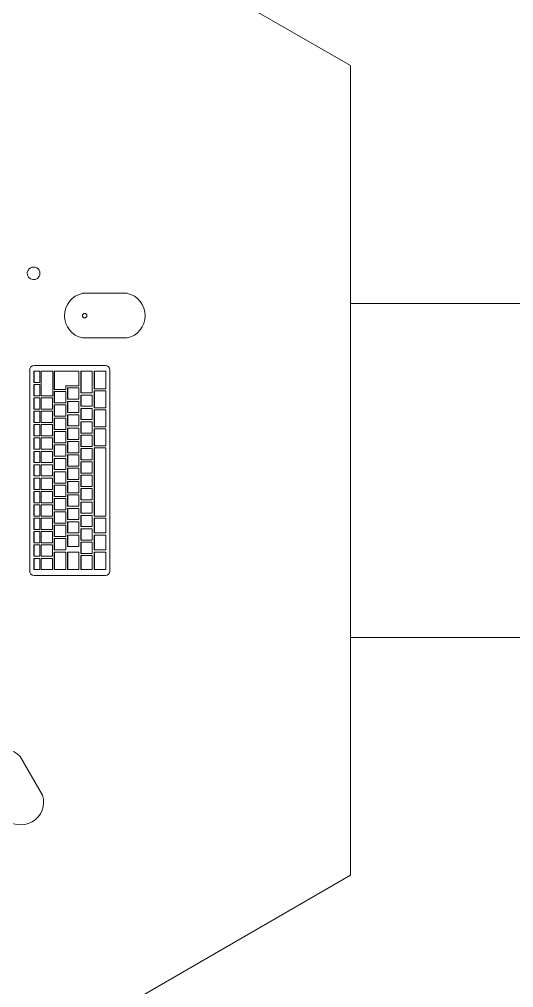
# Model space of a CAD drawing. Header units: millimetres. Extents: x 79795 to 317870, y -36033 to 97293.
# Drawn here: x 208510 to 209211, y 16897 to 18272 of the extents above; entities that cross this region are included whole.
import ezdxf

# ---------------------------------------------------------------- set-up
doc = ezdxf.new("R2010")
doc.units = ezdxf.units.MM
doc.header["$MEASUREMENT"] = 0
doc.layers.add('A-GENM', color=8, linetype='CONTINUOUS', lineweight=9)
doc.layers.add('I-FURN', color=8, linetype='CONTINUOUS', lineweight=9)

msp = doc.modelspace()

# ---------------------------------------------------------------- linework, layer by layer
at = {"layer": 'A-GENM'}
for p, q in [((208662.6, 17883.2), (208599.1, 17883.2)), ((208599.1, 17819.7), (208662.6, 17819.7)), ((208524.2, 17774.2), (208524.2, 17488.7)), ((208530.2, 17756.7), (208530.2, 17772.7)), ((208530.2, 17772.7), (208530.4, 17772.7)), ((208538.4, 17772.7), (208530.4, 17772.7)), ((208530.4, 17772.7), (208530.4, 17756.7)), ((208631.7, 17780.5), (208530.5, 17780.5)), ((208538.4, 17756.7), (208538.4, 17772.7)), ((208540.4, 17737.7), (208540.4, 17772.7)), ((208540.4, 17772.7), (208540.7, 17772.7)), ((208556.9, 17772.7), (208540.7, 17772.7)), ((208540.7, 17772.7), (208540.7, 17737.7)), ((208556.9, 17737.7), (208556.9, 17772.7)), ((208559.1, 17746.7), (208559.1, 17772.7)), ((208559.1, 17772.7), (208559.3, 17772.7)), ((208594.2, 17772.7), (208559.3, 17772.7)), ((208559.3, 17772.7), (208559.3, 17746.7)), ((208594.2, 17751.7), (208594.2, 17772.7)), ((208596.9, 17741.7), (208596.9, 17772.7)), ((208596.9, 17772.7), (208597.2, 17772.7)), ((208613.1, 17772.7), (208597.2, 17772.7)), ((208597.2, 17772.7), (208597.2, 17741.7)), ((208613.1, 17741.7), (208613.1, 17772.7)), ((208615.8, 17747.7), (208615.8, 17772.7)), ((208615.8, 17772.7), (208616.1, 17772.7)), ((208632.1, 17772.7), (208616.1, 17772.7)), ((208616.1, 17772.7), (208616.1, 17747.7)), ((208632.1, 17747.7), (208632.1, 17772.7)), ((208638, 17488.7), (208638, 17774.2)), ((208530.2, 17756.7), (208530.4, 17756.7)), ((208530.4, 17756.7), (208538.4, 17756.7)), ((208530.2, 17737.7), (208530.2, 17753.7)), ((208530.2, 17753.7), (208530.4, 17753.7)), ((208538.4, 17753.7), (208530.4, 17753.7)), ((208530.4, 17753.7), (208530.4, 17737.7)), ((208538.4, 17737.7), (208538.4, 17753.7)), ((208559.1, 17746.7), (208559.3, 17746.7)), ((208559.1, 17727.7), (208559.1, 17743.7)), ((208559.1, 17743.7), (208559.3, 17743.7)), ((208559.3, 17746.7), (208575.3, 17746.7)), ((208575.3, 17743.7), (208559.3, 17743.7)), ((208559.3, 17743.7), (208559.3, 17727.7)), ((208575.3, 17746.7), (208575.3, 17751.7)), ((208575.3, 17751.7), (208594.2, 17751.7)), ((208575.3, 17727.7), (208575.3, 17743.7)), ((208578, 17732.7), (208578, 17748.7)), ((208578, 17748.7), (208578.3, 17748.7)), ((208594.2, 17748.7), (208578.3, 17748.7)), ((208578.3, 17748.7), (208578.3, 17732.7)), ((208594.2, 17732.7), (208594.2, 17748.7)), ((208615.8, 17747.7), (208616.1, 17747.7)), ((208615.8, 17720.7), (208615.8, 17744.7)), ((208615.8, 17744.7), (208616.1, 17744.7)), ((208616.1, 17747.7), (208632.1, 17747.7)), ((208632.1, 17744.7), (208616.1, 17744.7)), ((208616.1, 17744.7), (208616.1, 17720.7)), ((208632.1, 17720.7), (208632.1, 17744.7)), ((208530.2, 17737.7), (208530.4, 17737.7)), ((208530.2, 17718.7), (208530.2, 17734.7)), ((208530.2, 17734.7), (208530.4, 17734.7)), ((208530.4, 17737.7), (208538.4, 17737.7)), ((208538.4, 17734.7), (208530.4, 17734.7)), ((208530.4, 17734.7), (208530.4, 17718.7)), ((208538.4, 17718.7), (208538.4, 17734.7)), ((208540.4, 17737.7), (208540.7, 17737.7)), ((208540.4, 17718.7), (208540.4, 17734.7)), ((208540.4, 17734.7), (208540.7, 17734.7)), ((208540.7, 17737.7), (208556.9, 17737.7)), ((208556.6, 17734.7), (208540.7, 17734.7)), ((208540.7, 17734.7), (208540.7, 17718.7)), ((208556.6, 17718.7), (208556.6, 17734.7)), ((208578, 17732.7), (208578.3, 17732.7)), ((208578, 17713.7), (208578, 17729.7)), ((208578, 17729.7), (208578.3, 17729.7)), ((208578.3, 17732.7), (208594.2, 17732.7)), ((208594.2, 17729.7), (208578.3, 17729.7)), ((208578.3, 17729.7), (208578.3, 17713.7)), ((208594.2, 17713.7), (208594.2, 17729.7)), ((208596.9, 17741.7), (208597.2, 17741.7)), ((208596.9, 17722.7), (208596.9, 17738.7)), ((208596.9, 17738.7), (208597.2, 17738.7)), ((208597.2, 17741.7), (208613.1, 17741.7)), ((208613.1, 17738.7), (208597.2, 17738.7)), ((208597.2, 17738.7), (208597.2, 17722.7)), ((208613.1, 17722.7), (208613.1, 17738.7)), ((208530.2, 17718.7), (208530.4, 17718.7)), ((208530.2, 17699.7), (208530.2, 17715.7)), ((208530.2, 17715.7), (208530.4, 17715.7)), ((208530.4, 17718.7), (208538.4, 17718.7)), ((208538.4, 17715.7), (208530.4, 17715.7)), ((208530.4, 17715.7), (208530.4, 17699.7)), ((208538.4, 17699.7), (208538.4, 17715.7)), ((208540.4, 17718.7), (208540.7, 17718.7)), ((208540.4, 17699.7), (208540.4, 17715.7)), ((208540.4, 17715.7), (208540.7, 17715.7)), ((208540.7, 17718.7), (208556.6, 17718.7)), ((208556.6, 17715.7), (208540.7, 17715.7)), ((208540.7, 17715.7), (208540.7, 17699.7)), ((208556.6, 17699.7), (208556.6, 17715.7)), ((208559.1, 17727.7), (208559.3, 17727.7)), ((208559.1, 17708.7), (208559.1, 17724.7)), ((208559.1, 17724.7), (208559.3, 17724.7)), ((208559.3, 17727.7), (208575.3, 17727.7)), ((208575.3, 17724.7), (208559.3, 17724.7)), ((208559.3, 17724.7), (208559.3, 17708.7)), ((208575.3, 17708.7), (208575.3, 17724.7)), ((208596.9, 17722.7), (208597.2, 17722.7)), ((208596.9, 17703.7), (208596.9, 17719.7)), ((208596.9, 17719.7), (208597.2, 17719.7)), ((208597.2, 17722.7), (208613.1, 17722.7)), ((208613.1, 17719.7), (208597.2, 17719.7)), ((208597.2, 17719.7), (208597.2, 17703.7)), ((208613.1, 17703.7), (208613.1, 17719.7)), ((208615.8, 17720.7), (208616.1, 17720.7)), ((208615.8, 17693.7), (208615.8, 17717.7)), ((208615.8, 17717.7), (208616.1, 17717.7)), ((208616.1, 17720.7), (208632.1, 17720.7)), ((208632.1, 17717.7), (208616.1, 17717.7)), ((208616.1, 17717.7), (208616.1, 17693.7)), ((208632.1, 17693.7), (208632.1, 17717.7)), ((208559.1, 17708.7), (208559.3, 17708.7)), ((208559.1, 17689.7), (208559.1, 17705.7)), ((208559.1, 17705.7), (208559.3, 17705.7)), ((208559.3, 17708.7), (208575.3, 17708.7)), ((208575.3, 17705.7), (208559.3, 17705.7)), ((208559.3, 17705.7), (208559.3, 17689.7)), ((208575.3, 17689.7), (208575.3, 17705.7)), ((208578, 17713.7), (208578.3, 17713.7)), ((208578, 17694.7), (208578, 17710.7)), ((208578, 17710.7), (208578.3, 17710.7)), ((208578.3, 17713.7), (208594.2, 17713.7)), ((208594.2, 17710.7), (208578.3, 17710.7)), ((208578.3, 17710.7), (208578.3, 17694.7)), ((208594.2, 17694.7), (208594.2, 17710.7)), ((208596.9, 17703.7), (208597.2, 17703.7)), ((208597.2, 17703.7), (208613.1, 17703.7)), ((208530.2, 17699.7), (208530.4, 17699.7)), ((208530.2, 17680.7), (208530.2, 17696.7)), ((208530.2, 17696.7), (208530.4, 17696.7)), ((208530.4, 17699.7), (208538.4, 17699.7)), ((208538.4, 17696.7), (208530.4, 17696.7)), ((208530.4, 17696.7), (208530.4, 17680.7)), ((208538.4, 17680.7), (208538.4, 17696.7)), ((208540.4, 17699.7), (208540.7, 17699.7)), ((208540.4, 17680.7), (208540.4, 17696.7)), ((208540.4, 17696.7), (208540.7, 17696.7)), ((208540.7, 17699.7), (208556.6, 17699.7)), ((208556.6, 17696.7), (208540.7, 17696.7)), ((208540.7, 17696.7), (208540.7, 17680.7)), ((208556.6, 17680.7), (208556.6, 17696.7)), ((208559.1, 17689.7), (208559.3, 17689.7)), ((208559.3, 17689.7), (208575.3, 17689.7)), ((208578, 17694.7), (208578.3, 17694.7)), ((208578, 17675.7), (208578, 17691.7)), ((208578, 17691.7), (208578.3, 17691.7)), ((208578.3, 17694.7), (208594.2, 17694.7)), ((208594.2, 17691.7), (208578.3, 17691.7)), ((208578.3, 17691.7), (208578.3, 17675.7)), ((208594.2, 17675.7), (208594.2, 17691.7)), ((208596.9, 17684.7), (208596.9, 17700.7)), ((208596.9, 17700.7), (208597.2, 17700.7)), ((208613.1, 17700.7), (208597.2, 17700.7)), ((208597.2, 17700.7), (208597.2, 17684.7)), ((208613.1, 17684.7), (208613.1, 17700.7)), ((208615.8, 17693.7), (208616.1, 17693.7)), ((208615.8, 17666.7), (208615.8, 17690.7)), ((208615.8, 17690.7), (208616.1, 17690.7)), ((208616.1, 17693.7), (208632.1, 17693.7)), ((208632.1, 17690.7), (208616.1, 17690.7)), ((208616.1, 17690.7), (208616.1, 17666.7)), ((208632.1, 17666.7), (208632.1, 17690.7)), ((208530.2, 17680.7), (208530.4, 17680.7)), ((208530.2, 17661.7), (208530.2, 17677.7)), ((208530.2, 17677.7), (208530.4, 17677.7)), ((208530.4, 17680.7), (208538.4, 17680.7)), ((208538.4, 17677.7), (208530.4, 17677.7)), ((208530.4, 17677.7), (208530.4, 17661.7)), ((208538.4, 17661.7), (208538.4, 17677.7)), ((208540.4, 17680.7), (208540.7, 17680.7)), ((208540.4, 17661.7), (208540.4, 17677.7)), ((208540.4, 17677.7), (208540.7, 17677.7)), ((208540.7, 17680.7), (208556.6, 17680.7)), ((208556.6, 17677.7), (208540.7, 17677.7)), ((208540.7, 17677.7), (208540.7, 17661.7)), ((208556.6, 17661.7), (208556.6, 17677.7)), ((208559.1, 17670.7), (208559.1, 17686.7)), ((208559.1, 17686.7), (208559.3, 17686.7)), ((208575.3, 17686.7), (208559.3, 17686.7)), ((208559.3, 17686.7), (208559.3, 17670.7)), ((208575.3, 17670.7), (208575.3, 17686.7)), ((208578, 17675.7), (208578.3, 17675.7)), ((208578.3, 17675.7), (208594.2, 17675.7)), ((208596.9, 17684.7), (208597.2, 17684.7)), ((208596.9, 17665.7), (208596.9, 17681.7)), ((208596.9, 17681.7), (208597.2, 17681.7)), ((208597.2, 17684.7), (208613.1, 17684.7)), ((208613.1, 17681.7), (208597.2, 17681.7)), ((208597.2, 17681.7), (208597.2, 17665.7)), ((208613.1, 17665.7), (208613.1, 17681.7)), ((208530.2, 17661.7), (208530.4, 17661.7)), ((208530.4, 17661.7), (208538.4, 17661.7)), ((208540.4, 17661.7), (208540.7, 17661.7)), ((208540.7, 17661.7), (208556.6, 17661.7)), ((208559.1, 17670.7), (208559.3, 17670.7)), ((208559.1, 17651.7), (208559.1, 17667.7)), ((208559.1, 17667.7), (208559.3, 17667.7)), ((208559.3, 17670.7), (208575.3, 17670.7)), ((208575.3, 17667.7), (208559.3, 17667.7)), ((208559.3, 17667.7), (208559.3, 17651.7)), ((208575.3, 17651.7), (208575.3, 17667.7)), ((208578, 17656.7), (208578, 17672.7)), ((208578, 17672.7), (208578.3, 17672.7)), ((208594.2, 17672.7), (208578.3, 17672.7)), ((208578.3, 17672.7), (208578.3, 17656.7)), ((208594.2, 17656.7), (208594.2, 17672.7)), ((208596.9, 17665.7), (208597.2, 17665.7)), ((208596.9, 17646.7), (208596.9, 17662.7)), ((208596.9, 17662.7), (208597.2, 17662.7)), ((208597.2, 17665.7), (208613.1, 17665.7)), ((208613.1, 17662.7), (208597.2, 17662.7)), ((208597.2, 17662.7), (208597.2, 17646.7)), ((208613.1, 17646.7), (208613.1, 17662.7)), ((208615.8, 17666.7), (208616.1, 17666.7)), ((208615.8, 17566.7), (208615.8, 17663.7)), ((208615.8, 17663.7), (208616.1, 17663.7)), ((208616.1, 17666.7), (208632.1, 17666.7)), ((208632.1, 17663.7), (208616.1, 17663.7)), ((208616.1, 17663.7), (208616.1, 17566.7)), ((208632.1, 17566.7), (208632.1, 17663.7)), ((208530.2, 17642.7), (208530.2, 17658.7)), ((208530.2, 17658.7), (208530.4, 17658.7)), ((208538.4, 17658.7), (208530.4, 17658.7)), ((208530.4, 17658.7), (208530.4, 17642.7)), ((208538.4, 17642.7), (208538.4, 17658.7)), ((208540.4, 17642.7), (208540.4, 17658.7)), ((208540.4, 17658.7), (208540.7, 17658.7)), ((208556.6, 17658.7), (208540.7, 17658.7)), ((208540.7, 17658.7), (208540.7, 17642.7)), ((208556.6, 17642.7), (208556.6, 17658.7)), ((208559.1, 17651.7), (208559.3, 17651.7)), ((208559.1, 17632.7), (208559.1, 17648.7)), ((208559.1, 17648.7), (208559.3, 17648.7)), ((208559.3, 17651.7), (208575.3, 17651.7)), ((208575.3, 17648.7), (208559.3, 17648.7)), ((208559.3, 17648.7), (208559.3, 17632.7)), ((208575.3, 17632.7), (208575.3, 17648.7)), ((208578, 17656.7), (208578.3, 17656.7)), ((208578, 17637.7), (208578, 17653.7)), ((208578, 17653.7), (208578.3, 17653.7)), ((208578.3, 17656.7), (208594.2, 17656.7)), ((208594.2, 17653.7), (208578.3, 17653.7)), ((208578.3, 17653.7), (208578.3, 17637.7)), ((208594.2, 17637.7), (208594.2, 17653.7)), ((208596.9, 17646.7), (208597.2, 17646.7)), ((208597.2, 17646.7), (208613.1, 17646.7)), ((208530.2, 17642.7), (208530.4, 17642.7)), ((208530.2, 17623.7), (208530.2, 17639.7)), ((208530.2, 17639.7), (208530.4, 17639.7)), ((208530.4, 17642.7), (208538.4, 17642.7)), ((208538.4, 17639.7), (208530.4, 17639.7)), ((208530.4, 17639.7), (208530.4, 17623.7)), ((208538.4, 17623.7), (208538.4, 17639.7)), ((208540.4, 17642.7), (208540.7, 17642.7)), ((208540.4, 17623.7), (208540.4, 17639.7)), ((208540.4, 17639.7), (208540.7, 17639.7)), ((208540.7, 17642.7), (208556.6, 17642.7)), ((208556.6, 17639.7), (208540.7, 17639.7)), ((208540.7, 17639.7), (208540.7, 17623.7)), ((208556.6, 17623.7), (208556.6, 17639.7)), ((208559.1, 17632.7), (208559.3, 17632.7)), ((208559.3, 17632.7), (208575.3, 17632.7)), ((208578, 17637.7), (208578.3, 17637.7)), ((208578, 17618.7), (208578, 17634.7)), ((208578, 17634.7), (208578.3, 17634.7)), ((208578.3, 17637.7), (208594.2, 17637.7)), ((208594.2, 17634.7), (208578.3, 17634.7)), ((208578.3, 17634.7), (208578.3, 17618.7)), ((208594.2, 17618.7), (208594.2, 17634.7)), ((208596.9, 17627.7), (208596.9, 17643.7)), ((208596.9, 17643.7), (208597.2, 17643.7)), ((208613.1, 17643.7), (208597.2, 17643.7)), ((208597.2, 17643.7), (208597.2, 17627.7)), ((208613.1, 17627.7), (208613.1, 17643.7)), ((208530.2, 17623.7), (208530.4, 17623.7)), ((208530.2, 17604.7), (208530.2, 17620.7)), ((208530.2, 17620.7), (208530.4, 17620.7)), ((208530.4, 17623.7), (208538.4, 17623.7)), ((208538.4, 17620.7), (208530.4, 17620.7)), ((208530.4, 17620.7), (208530.4, 17604.7)), ((208538.4, 17604.7), (208538.4, 17620.7)), ((208540.4, 17623.7), (208540.7, 17623.7)), ((208540.4, 17604.7), (208540.4, 17620.7)), ((208540.4, 17620.7), (208540.7, 17620.7)), ((208540.7, 17623.7), (208556.6, 17623.7)), ((208556.6, 17620.7), (208540.7, 17620.7)), ((208540.7, 17620.7), (208540.7, 17604.7)), ((208556.6, 17604.7), (208556.6, 17620.7)), ((208559.1, 17613.7), (208559.1, 17629.7)), ((208559.1, 17629.7), (208559.3, 17629.7)), ((208575.3, 17629.7), (208559.3, 17629.7)), ((208559.3, 17629.7), (208559.3, 17613.7)), ((208575.3, 17613.7), (208575.3, 17629.7)), ((208596.9, 17627.7), (208597.2, 17627.7)), ((208596.9, 17608.7), (208596.9, 17624.7)), ((208596.9, 17624.7), (208597.2, 17624.7)), ((208597.2, 17627.7), (208613.1, 17627.7)), ((208613.1, 17624.7), (208597.2, 17624.7)), ((208597.2, 17624.7), (208597.2, 17608.7)), ((208613.1, 17608.7), (208613.1, 17624.7)), ((208559.1, 17613.7), (208559.3, 17613.7)), ((208559.1, 17594.7), (208559.1, 17610.7)), ((208559.1, 17610.7), (208559.3, 17610.7)), ((208559.3, 17613.7), (208575.3, 17613.7)), ((208575.3, 17610.7), (208559.3, 17610.7)), ((208559.3, 17610.7), (208559.3, 17594.7)), ((208575.3, 17594.7), (208575.3, 17610.7)), ((208578, 17618.7), (208578.3, 17618.7)), ((208578, 17599.7), (208578, 17615.7)), ((208578, 17615.7), (208578.3, 17615.7)), ((208578.3, 17618.7), (208594.2, 17618.7)), ((208594.2, 17615.7), (208578.3, 17615.7)), ((208578.3, 17615.7), (208578.3, 17599.7)), ((208594.2, 17599.7), (208594.2, 17615.7)), ((208596.9, 17608.7), (208597.2, 17608.7)), ((208596.9, 17589.7), (208596.9, 17605.7)), ((208596.9, 17605.7), (208597.2, 17605.7)), ((208597.2, 17608.7), (208613.1, 17608.7)), ((208613.1, 17605.7), (208597.2, 17605.7)), ((208597.2, 17605.7), (208597.2, 17589.7)), ((208613.1, 17589.7), (208613.1, 17605.7)), ((208530.2, 17604.7), (208530.4, 17604.7)), ((208530.2, 17585.7), (208530.2, 17601.7)), ((208530.2, 17601.7), (208530.4, 17601.7)), ((208530.4, 17604.7), (208538.4, 17604.7)), ((208538.4, 17601.7), (208530.4, 17601.7)), ((208530.4, 17601.7), (208530.4, 17585.7)), ((208538.4, 17585.7), (208538.4, 17601.7)), ((208540.4, 17604.7), (208540.7, 17604.7)), ((208540.4, 17585.7), (208540.4, 17601.7)), ((208540.4, 17601.7), (208540.7, 17601.7)), ((208540.7, 17604.7), (208556.6, 17604.7)), ((208556.6, 17601.7), (208540.7, 17601.7)), ((208540.7, 17601.7), (208540.7, 17585.7)), ((208556.6, 17585.7), (208556.6, 17601.7)), ((208559.1, 17594.7), (208559.3, 17594.7)), ((208559.1, 17575.7), (208559.1, 17591.7)), ((208559.1, 17591.7), (208559.3, 17591.7)), ((208559.3, 17594.7), (208575.3, 17594.7)), ((208575.3, 17591.7), (208559.3, 17591.7)), ((208559.3, 17591.7), (208559.3, 17575.7)), ((208575.3, 17575.7), (208575.3, 17591.7)), ((208578, 17599.7), (208578.3, 17599.7)), ((208578, 17580.7), (208578, 17596.7)), ((208578, 17596.7), (208578.3, 17596.7)), ((208578.3, 17599.7), (208594.2, 17599.7)), ((208594.2, 17596.7), (208578.3, 17596.7)), ((208578.3, 17596.7), (208578.3, 17580.7)), ((208594.2, 17580.7), (208594.2, 17596.7)), ((208530.2, 17585.7), (208530.4, 17585.7)), ((208530.2, 17566.7), (208530.2, 17582.7)), ((208530.2, 17582.7), (208530.4, 17582.7)), ((208530.4, 17585.7), (208538.4, 17585.7)), ((208538.4, 17582.7), (208530.4, 17582.7)), ((208530.4, 17582.7), (208530.4, 17566.7)), ((208538.4, 17566.7), (208538.4, 17582.7)), ((208540.4, 17585.7), (208540.7, 17585.7)), ((208540.4, 17566.7), (208540.4, 17582.7)), ((208540.4, 17582.7), (208540.7, 17582.7)), ((208540.7, 17585.7), (208556.6, 17585.7)), ((208556.6, 17582.7), (208540.7, 17582.7)), ((208540.7, 17582.7), (208540.7, 17566.7)), ((208556.6, 17566.7), (208556.6, 17582.7)), ((208578, 17580.7), (208578.3, 17580.7)), ((208578, 17561.7), (208578, 17577.7)), ((208578, 17577.7), (208578.3, 17577.7)), ((208578.3, 17580.7), (208594.2, 17580.7)), ((208594.2, 17577.7), (208578.3, 17577.7)), ((208578.3, 17577.7), (208578.3, 17561.7)), ((208594.2, 17561.7), (208594.2, 17577.7)), ((208596.9, 17589.7), (208597.2, 17589.7)), ((208596.9, 17570.7), (208596.9, 17586.7)), ((208596.9, 17586.7), (208597.2, 17586.7)), ((208597.2, 17589.7), (208613.1, 17589.7)), ((208613.1, 17586.7), (208597.2, 17586.7)), ((208597.2, 17586.7), (208597.2, 17570.7)), ((208613.1, 17570.7), (208613.1, 17586.7)), ((208530.2, 17566.7), (208530.4, 17566.7)), ((208530.4, 17566.7), (208538.4, 17566.7)), ((208540.4, 17566.7), (208540.7, 17566.7)), ((208540.7, 17566.7), (208556.6, 17566.7)), ((208559.1, 17575.7), (208559.3, 17575.7)), ((208559.1, 17556.7), (208559.1, 17572.7)), ((208559.1, 17572.7), (208559.3, 17572.7)), ((208559.3, 17575.7), (208575.3, 17575.7)), ((208575.3, 17572.7), (208559.3, 17572.7)), ((208559.3, 17572.7), (208559.3, 17556.7)), ((208575.3, 17556.7), (208575.3, 17572.7)), ((208596.9, 17570.7), (208597.2, 17570.7)), ((208596.9, 17551.7), (208596.9, 17567.7)), ((208596.9, 17567.7), (208597.2, 17567.7)), ((208597.2, 17570.7), (208613.1, 17570.7)), ((208613.1, 17567.7), (208597.2, 17567.7)), ((208597.2, 17567.7), (208597.2, 17551.7)), ((208613.1, 17551.7), (208613.1, 17567.7)), ((208615.8, 17566.7), (208616.1, 17566.7)), ((208616.1, 17566.7), (208632.1, 17566.7)), ((208530.2, 17547.7), (208530.2, 17563.7)), ((208530.2, 17563.7), (208530.4, 17563.7)), ((208538.4, 17563.7), (208530.4, 17563.7)), ((208530.4, 17563.7), (208530.4, 17547.7)), ((208538.4, 17547.7), (208538.4, 17563.7)), ((208540.4, 17547.7), (208540.4, 17563.7)), ((208540.4, 17563.7), (208540.7, 17563.7)), ((208556.6, 17563.7), (208540.7, 17563.7)), ((208540.7, 17563.7), (208540.7, 17547.7)), ((208556.6, 17547.7), (208556.6, 17563.7)), ((208559.1, 17556.7), (208559.3, 17556.7)), ((208559.1, 17537.7), (208559.1, 17553.7)), ((208559.1, 17553.7), (208559.3, 17553.7)), ((208559.3, 17556.7), (208575.3, 17556.7)), ((208575.3, 17553.7), (208559.3, 17553.7)), ((208559.3, 17553.7), (208559.3, 17537.7)), ((208575.3, 17537.7), (208575.3, 17553.7)), ((208578, 17561.7), (208578.3, 17561.7)), ((208578, 17542.7), (208578, 17558.7)), ((208578, 17558.7), (208578.3, 17558.7)), ((208578.3, 17561.7), (208594.2, 17561.7)), ((208594.2, 17558.7), (208578.3, 17558.7)), ((208578.3, 17558.7), (208578.3, 17542.7)), ((208594.2, 17542.7), (208594.2, 17558.7)), ((208596.9, 17551.7), (208597.2, 17551.7)), ((208597.2, 17551.7), (208613.1, 17551.7)), ((208615.8, 17542.7), (208615.8, 17563.7)), ((208615.8, 17563.7), (208616.1, 17563.7)), ((208632.1, 17563.7), (208616.1, 17563.7)), ((208616.1, 17563.7), (208616.1, 17542.7)), ((208632.1, 17542.7), (208632.1, 17563.7)), ((208530.2, 17547.7), (208530.4, 17547.7)), ((208530.2, 17528.7), (208530.2, 17544.7)), ((208530.2, 17544.7), (208530.4, 17544.7)), ((208530.4, 17547.7), (208538.4, 17547.7)), ((208538.4, 17544.7), (208530.4, 17544.7)), ((208530.4, 17544.7), (208530.4, 17528.7)), ((208538.4, 17528.7), (208538.4, 17544.7)), ((208540.4, 17547.7), (208540.7, 17547.7)), ((208540.4, 17528.7), (208540.4, 17544.7)), ((208540.4, 17544.7), (208540.7, 17544.7)), ((208540.7, 17547.7), (208556.6, 17547.7)), ((208556.6, 17544.7), (208540.7, 17544.7)), ((208540.7, 17544.7), (208540.7, 17528.7)), ((208556.6, 17528.7), (208556.6, 17544.7)), ((208559.1, 17537.7), (208559.3, 17537.7)), ((208559.3, 17537.7), (208575.3, 17537.7)), ((208578, 17542.7), (208578.3, 17542.7)), ((208578, 17523.7), (208578, 17539.7)), ((208578, 17539.7), (208578.3, 17539.7)), ((208578.3, 17542.7), (208594.2, 17542.7)), ((208594.2, 17539.7), (208578.3, 17539.7)), ((208578.3, 17539.7), (208578.3, 17523.7)), ((208594.2, 17523.7), (208594.2, 17539.7)), ((208596.9, 17532.7), (208596.9, 17548.7)), ((208596.9, 17548.7), (208597.2, 17548.7)), ((208613.1, 17548.7), (208597.2, 17548.7)), ((208597.2, 17548.7), (208597.2, 17532.7)), ((208613.1, 17532.7), (208613.1, 17548.7)), ((208615.8, 17542.7), (208616.1, 17542.7)), ((208615.8, 17518.7), (208615.8, 17539.7)), ((208615.8, 17539.7), (208616.1, 17539.7)), ((208616.1, 17542.7), (208632.1, 17542.7)), ((208632.1, 17539.7), (208616.1, 17539.7)), ((208616.1, 17539.7), (208616.1, 17518.7)), ((208632.1, 17518.7), (208632.1, 17539.7)), ((208530.2, 17528.7), (208530.4, 17528.7)), ((208530.2, 17509.7), (208530.2, 17525.7)), ((208530.2, 17525.7), (208530.4, 17525.7)), ((208530.4, 17528.7), (208538.4, 17528.7)), ((208538.4, 17525.7), (208530.4, 17525.7)), ((208530.4, 17525.7), (208530.4, 17509.7)), ((208538.4, 17509.7), (208538.4, 17525.7)), ((208540.4, 17528.7), (208540.7, 17528.7)), ((208540.4, 17509.7), (208540.4, 17525.7)), ((208540.4, 17525.7), (208540.7, 17525.7)), ((208540.7, 17528.7), (208556.6, 17528.7)), ((208556.6, 17525.7), (208540.7, 17525.7)), ((208540.7, 17525.7), (208540.7, 17509.7)), ((208556.6, 17509.7), (208556.6, 17525.7)), ((208559.1, 17518.7), (208559.1, 17534.7)), ((208559.1, 17534.7), (208559.3, 17534.7)), ((208575.3, 17534.7), (208559.3, 17534.7)), ((208559.3, 17534.7), (208559.3, 17518.7)), ((208575.3, 17518.7), (208575.3, 17534.7)), ((208578, 17523.7), (208578.3, 17523.7)), ((208578.3, 17523.7), (208594.2, 17523.7)), ((208596.9, 17532.7), (208597.2, 17532.7)), ((208596.9, 17513.7), (208596.9, 17529.7)), ((208596.9, 17529.7), (208597.2, 17529.7)), ((208597.2, 17532.7), (208613.1, 17532.7)), ((208613.1, 17529.7), (208597.2, 17529.7)), ((208597.2, 17529.7), (208597.2, 17513.7)), ((208613.1, 17513.7), (208613.1, 17529.7)), ((208530.2, 17509.7), (208530.4, 17509.7)), ((208530.4, 17509.7), (208538.4, 17509.7)), ((208540.4, 17509.7), (208540.7, 17509.7)), ((208540.7, 17509.7), (208556.6, 17509.7)), ((208559.1, 17518.7), (208559.3, 17518.7)), ((208559.1, 17490.7), (208559.1, 17515.7)), ((208559.1, 17515.7), (208559.3, 17515.7)), ((208559.3, 17518.7), (208575.3, 17518.7)), ((208575.3, 17515.7), (208559.3, 17515.7)), ((208559.3, 17515.7), (208559.3, 17490.7)), ((208575.3, 17490.7), (208575.3, 17515.7)), ((208578, 17490.7), (208578, 17515.7)), ((208578, 17515.7), (208578.3, 17515.7)), ((208594.2, 17515.7), (208578.3, 17515.7)), ((208578.3, 17515.7), (208578.3, 17490.7)), ((208594.2, 17490.7), (208594.2, 17515.7)), ((208596.9, 17513.7), (208597.2, 17513.7)), ((208596.9, 17490.7), (208596.9, 17510.7)), ((208596.9, 17510.7), (208597.2, 17510.7)), ((208597.2, 17513.7), (208613.1, 17513.7)), ((208613.1, 17510.7), (208597.2, 17510.7)), ((208597.2, 17510.7), (208597.2, 17490.7)), ((208613.1, 17490.7), (208613.1, 17510.7)), ((208615.8, 17518.7), (208616.1, 17518.7)), ((208615.8, 17490.7), (208615.8, 17515.7)), ((208615.8, 17515.7), (208616.1, 17515.7)), ((208616.1, 17518.7), (208632.1, 17518.7)), ((208632.1, 17515.7), (208616.1, 17515.7)), ((208616.1, 17515.7), (208616.1, 17490.7)), ((208632.1, 17490.7), (208632.1, 17515.7)), ((208530.2, 17490.7), (208530.2, 17506.7)), ((208530.2, 17506.7), (208530.4, 17506.7)), ((208538.4, 17506.7), (208530.4, 17506.7)), ((208530.4, 17506.7), (208530.4, 17490.7)), ((208538.4, 17490.7), (208538.4, 17506.7)), ((208540.4, 17490.7), (208540.4, 17506.7)), ((208540.4, 17506.7), (208540.7, 17506.7)), ((208556.6, 17506.7), (208540.7, 17506.7)), ((208540.7, 17506.7), (208540.7, 17490.7)), ((208556.6, 17490.7), (208556.6, 17506.7)), ((208530.2, 17490.7), (208530.4, 17490.7)), ((208530.4, 17490.7), (208538.4, 17490.7)), ((208530.5, 17482.3), (208631.7, 17482.3)), ((208540.4, 17490.7), (208540.7, 17490.7)), ((208540.7, 17490.7), (208556.6, 17490.7)), ((208559.1, 17490.7), (208559.3, 17490.7)), ((208559.3, 17490.7), (208575.3, 17490.7)), ((208578, 17490.7), (208578.3, 17490.7)), ((208578.3, 17490.7), (208594.2, 17490.7)), ((208596.9, 17490.7), (208597.2, 17490.7)), ((208597.2, 17490.7), (208613.1, 17490.7)), ((208615.8, 17490.7), (208616.1, 17490.7)), ((208616.1, 17490.7), (208632.1, 17490.7)), ((208542.6, 17170.3), (208510.8, 17225.3))]:
    msp.add_line(p, q, dxfattribs=at)
for centre, radius, start, end in [((208606.3, 17851.4), 32.5, 102.6804, 257.3196), ((208655.5, 17851.4), 32.5, 282.6804, 77.3196), ((208602.3, 17851.4), 3.16, 90, 270), ((208602.3, 17851.4), 3.16, 270, 90), ((208530.5, 17774.2), 6.35, 90, 180), ((208631.7, 17774.2), 6.35, 0, 90), ((208530.5, 17488.7), 6.35, 180, 270), ((208631.7, 17488.7), 6.35, 270, 0), ((208486.9, 17203.2), 32.5, 42.6804, 197.3196), ((208511.5, 17160.6), 32.5, 222.6804, 17.3196)]:
    msp.add_arc(centre, radius, start, end, dxfattribs=at)
at = {"layer": 'I-FURN'}
for p, q in [((208979.7, 18206.6), (207983.8, 18781.5)), ((208979.7, 17056.6), (208979.7, 18206.6)), ((207983.8, 16481.5), (208979.7, 17056.6))]:
    msp.add_line(p, q, dxfattribs=at)
for start, end in [(150, 330), (330, 150)]:
    msp.add_arc((208529.7, 17911.5), 9, start, end, dxfattribs=at)
for points, knots in [([(208979.4, 17868.8), (208979.5, 17868.8), (208984.7, 17868.8), (208995, 17868.8), (209010.4, 17868.8), (209025.5, 17868.8), (209038, 17868.8), (209048.1, 17868.8), (209055.8, 17868.8), (209063.4, 17868.8), (209073.4, 17868.8), (209085.8, 17868.8), (209098.2, 17868.8), (209108.1, 17868.8), (209115.7, 17868.8), (209123.3, 17868.8), (209133.3, 17868.8), (209145.7, 17868.8), (209158.2, 17868.8), (209168.2, 17868.8), (209175.9, 17868.8), (209183.6, 17868.8), (209193.7, 17868.8), (209206.2, 17868.8), (209221.2, 17868.8), (209236.6, 17868.8), (209247.4, 17868.8), (209253, 17868.8), (209253.4, 17868.8)], [-0.751114, -0.751114, -0.751114, -0.751114, -0.75, -0.7142857, -0.6785714, -0.6428571, -0.6071429, -0.5892857, -0.5714286, -0.5535714, -0.5357143, -0.5, -0.4642857, -0.4464286, -0.4285714, -0.4107143, -0.3928571, -0.3571429, -0.3214286, -0.3035714, -0.2857143, -0.2678571, -0.25, -0.2142857, -0.1785714, -0.1428571, -0.1071429, -0.103964, -0.103964, -0.103964, -0.103964]), ([(209253.5, 17394.1), (209252.8, 17394.1), (209249.5, 17394.1), (209243.7, 17394.1), (209235.9, 17394.1), (209228.1, 17394.1), (209218, 17394.1), (209205.7, 17394.1), (209193.4, 17394.1), (209183.5, 17394.1), (209175.9, 17394.1), (209168.3, 17394.1), (209158.3, 17394.1), (209145.8, 17394.1), (209131, 17394.1), (209115.8, 17394.1), (209100.6, 17394.1), (209085.7, 17394.1), (209073.2, 17394.1), (209063.1, 17394.1), (209055.5, 17394.1), (209047.8, 17394.1), (209037.8, 17394.1), (209025.3, 17394.1), (209012.9, 17394.1), (209002.8, 17394.1), (208995.1, 17394.1), (208987.5, 17394.1), (208982.3, 17394.1), (208979.6, 17394.1), (208979.4, 17394.1)], [-0.8977274, -0.8977274, -0.8977274, -0.8977274, -0.8928571, -0.875, -0.8571429, -0.8392857, -0.8214286, -0.7857143, -0.75, -0.7321429, -0.7142857, -0.6964286, -0.6785714, -0.6428571, -0.6071429, -0.5714286, -0.5357143, -0.5, -0.4642857, -0.4464286, -0.4285714, -0.4107143, -0.3928571, -0.3571429, -0.3214286, -0.3035714, -0.2857143, -0.2678571, -0.25, -0.2485148, -0.2485148, -0.2485148, -0.2485148])]:
    msp.add_open_spline(points, degree=3, knots=knots, dxfattribs=at)

doc.saveas('drawing.dxf')
